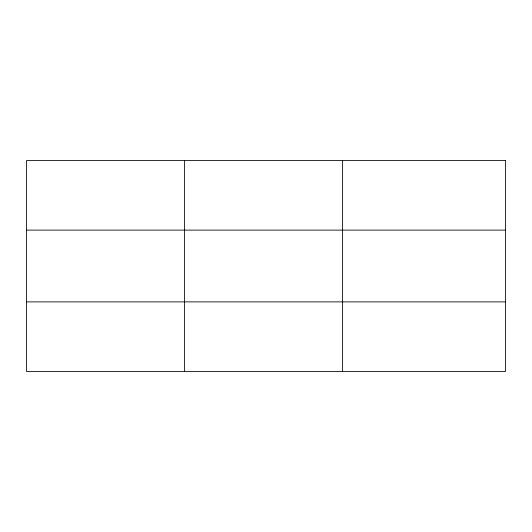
<?xml version="1.0" encoding="UTF-8"?>
<svg xmlns="http://www.w3.org/2000/svg" width="532" height="532" viewBox="0 0 532 532"><rect width="100%" height="100%" fill="white"/><g stroke="black" fill="none" stroke-linecap="round" stroke-linejoin="round"><path stroke-width="0.8" d="M184.604 371.562L184.604 160.438M342.608 371.562L342.608 160.438M26.6 230.11L505.4 230.11M26.6 301.89L505.4 301.89M505.4 160.438L505.4 371.562L26.6 371.562L26.6 160.438L505.4 160.438"/></g></svg>
